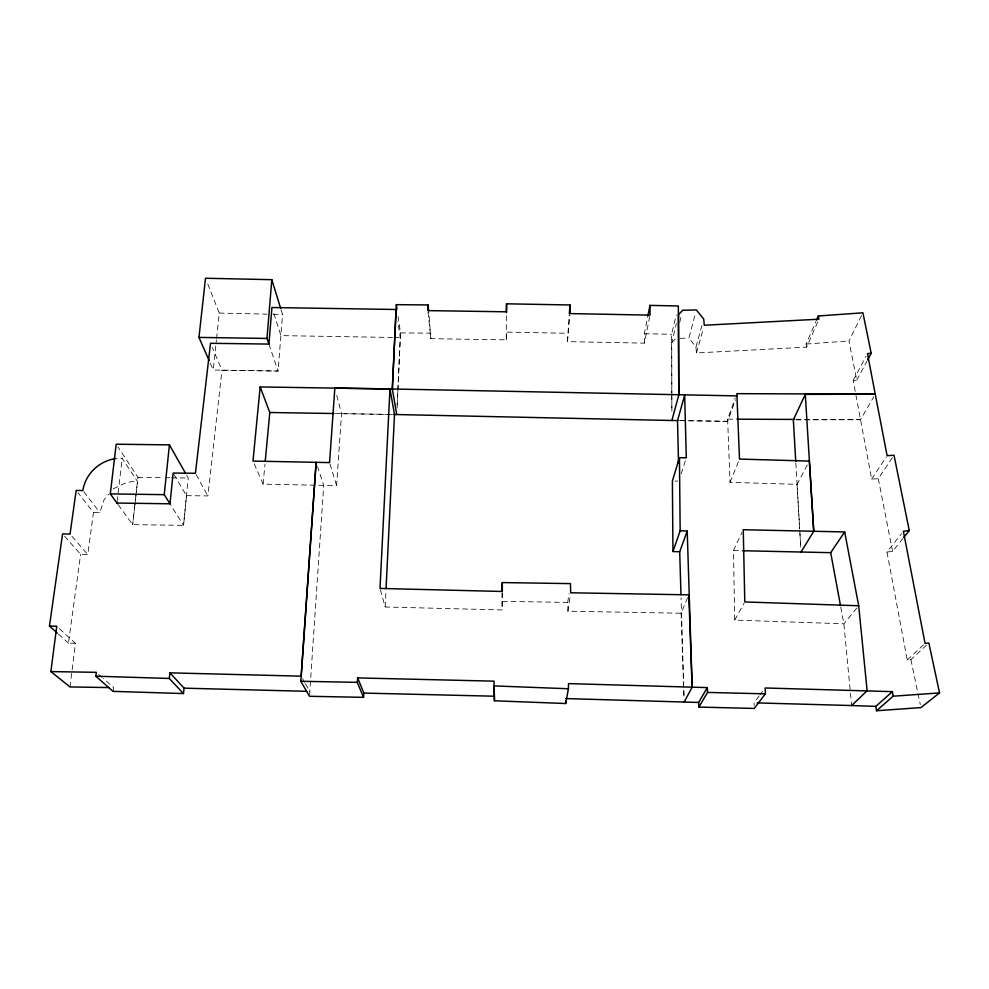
<?xml version="1.0" encoding="UTF-8"?>
<svg xmlns="http://www.w3.org/2000/svg" width="989" height="989" viewBox="0 0 989 989"><rect width="100%" height="100%" fill="white"/><g stroke="black" fill="none" stroke-linecap="round" stroke-linejoin="round"><path stroke-width="0.74" stroke-dasharray="4.95 3.71" d="M428.014 312.104L430.833 338.683L506.281 339.857L506.343 313.278M649.748 316.604L644.395 343.134L567.463 341.613L569.157 315.417M506.281 339.857L506.479 332.119L567.55 333.281M430.833 338.683L428.83 312.376M380.394 589.864L385.178 606.986L502.115 609.941L502.363 592.695M397.838 391.421L397.046 408.358L400.273 337.583L397.838 321.326M397.899 389.876L400.533 332.897L398.11 316.542M385.178 606.986L385.92 591.583M309.582 694.76L323.7 485.364L317.543 466.647M254.185 463.792L263.099 484.14L336.594 485.636L341.539 413.686L336.334 393.82M281.197 310.138L282.533 314.49L278.094 371.036L221.981 370.257L212.338 347.559M567.463 341.613L569.862 315.071M263.099 484.14L264.953 464.323M186.711 475.338L188.219 477.996L183.558 525.357L132.662 524.615L117.839 504.242M173.928 474.374L186.488 495.674L183.558 525.357L169.984 503.797M268.909 344.085L278.094 371.036L213.253 370.022L216.406 340.055M216.566 338.559L219.261 313.08L207.146 282.434M134.714 506.319L132.662 524.615L136.161 493.424M134.875 504.786L137.941 477.341L117.852 446.756M136.334 491.941L137.496 481.544L122.179 458.426L115.515 458.587M186.488 495.674L207.875 495.909L221.981 370.257M117.135 501.559L122.179 458.426M70.009 686.935L75.436 643.307L57.856 627.236M64.582 536.162L80.616 554.359L87.774 554.569L93.473 512.413L77.995 492.732M75.436 643.307L68.439 643.134L80.616 554.359M687.602 597.665L681.112 613.229L567.933 611.214L567.735 602.388L568.996 593.721M113.055 691.373L113.611 687.652L103.276 678.454M567.933 611.214L570.468 594.191M644.395 343.134L644.334 333.701L647.894 315.825M671.791 392.781L671.605 334.282L676.216 314.91M671.84 396.07L671.754 342.664L676.377 323.49M679.777 322.117L681.606 314.712M817.705 321.994L806.678 347.139L696.491 352.949L695.959 346.966L688.9 338.114L695.551 312.895M695.959 346.966L702.079 324.936M696.491 352.949L703.463 328.163M681.236 473.805L685.822 459.23M93.473 512.413L99.864 512.549L104.166 499.507L108.691 494.191M807.308 464.966L797.035 484.326L730.018 482.348L727.632 419.151L735.309 397.899M680.568 420.634L727.681 421.314L735.371 400.125M730.018 482.348L738.375 461.801M806.678 347.139L806.109 344.024L815.888 321.598M856.845 608.012L843.864 623.787L734.753 620.091L733.442 550.514L741.948 532.502M892.362 457.709L878.281 478.701L871.655 479.121L853.198 380.468L856.758 380.172L848.958 340.97L861.592 315.491M853.198 380.468L866.055 356.3M856.758 380.172L866.859 361.368M734.753 620.091L744.074 603.241M796.392 419.868L860.517 419.707L873.781 396.737M871.655 479.121L886.292 456.918M759.169 695.972L754.038 702.82L754.137 705.627M760.022 694.822L762.593 691.398M926.619 645.1L910.906 659.638L907.247 659.997L886.96 552.023L901.56 533.553M886.96 552.023L892.597 551.392L902.784 538.684M671.754 342.664L675.784 338.423M907.247 659.997L923.936 644.432M113.228 488.875L124.527 483.411L131.104 481.692L137.496 481.544M806.109 344.024L848.958 340.97M680.148 338.325L688.9 338.114M727.632 419.151L735.359 419.175M795.613 419.435L860.517 419.707M675.017 481.05L677.638 481.074M400.533 332.897L431.019 333.182M137.941 477.341L163.84 477.675M165.361 477.687L169.935 477.749M171.456 477.774L188.219 477.996M341.539 413.686L392.992 414.44M679.418 420.597L727.681 421.314M502.4 601.374L567.735 602.388M392.621 337.459L280.925 335.617L273.285 311.733M394.154 337.484L400.273 337.583M335.58 413.55L393.709 414.478M219.261 313.08L267.104 314.143M273.273 314.279L282.533 314.49M644.334 333.701L671.605 334.282M733.442 550.514L741.132 550.688M98.677 674.362L102.127 677.428M58.388 634.085L68.439 643.134M72.012 536.384L87.774 554.569M83.731 491.718L99.864 512.549M302.597 678.701L304.76 682.509M305.477 683.782L309.78 691.385M196.168 474.621L207.875 495.909M210.274 363.223L213.253 370.022M329.992 464.039L336.594 485.636M910.906 659.638L920.289 704.588M878.281 478.701L892.597 551.392M840.774 607.147L843.864 623.787L851.616 705.54M797.035 484.326L799.668 528.942M799.755 530.487L800.756 547.412L799.953 533.578M795.836 462.901L799.866 532.045M681.112 613.229L684.005 697.443L681.062 597.789M502.016 593.004L502.115 609.941M671.791 394.314L671.852 411.251M671.84 397.603L671.865 411.337"/><path stroke-width="1.48" d="M506.529 312.747L506.553 303.808L570.084 304.983L569.998 313.587L650.045 315.132L649.971 305.391L678.343 305.972L678.788 395.056L671.877 420.486L393.709 414.478M892.412 691.645L875.809 706.369L876.514 710.745L893.166 696.207L892.412 691.645L765.165 687.973L765.375 693.833L754.224 708.445L698.864 707.073L707.531 692.424L707.296 687.602L568.502 683.609L568.415 688.752L565.696 703.525L494.438 700.781L494.006 681.161L357.647 677.91L357.276 682.361L363.532 697.344L309.483 696.293L300.829 681.273L316.121 462.333L329.56 462.605L334.838 388.145L389.975 388.924L394.5 414.453L386.069 588.504M494.438 700.781L494.141 685.674M565.696 703.525L565.745 701.053M506.553 303.808L506.343 311.807L427.866 310.62L428.052 304.946L396.354 304.661L392.324 388.986L396.762 414.527M565.782 698.58L684.153 702.029L692.152 687.17L688.789 594.834L570.678 592.782L570.468 583.609L502.301 582.57L502.004 591.471L379.999 588.43L389.975 388.924M169.923 672.841L184.065 688.171L183.472 693.561L169.28 678.454L169.923 672.841L301.163 676.167L316.121 462.333L252.986 461.084L260.156 386.946L392.324 388.986L396.07 309.495L271.938 307.517L268.909 344.085L210.521 343.294L195.426 473.286L173.149 473.051L169.984 503.797L116.962 503.042M363.532 697.344L363.878 693.079L357.647 677.91M268.909 344.098L266.981 338.436L271.814 279.677L205.502 278.255L198.962 337.41L209.087 360.503M569.293 313.921L570.084 304.983M265.237 461.282L269.799 412.5L260.156 386.946M169.873 503.611L164.236 494.661L169.416 444.877L116.183 444.209L110.298 493.894L117.456 503.735M109.099 687.578L70.009 686.935L50.872 671.593L56.756 626.222L49.45 626.049L62.579 533.887L70.034 534.109L76.178 490.408L82.829 490.556C85.474 473.904 99.011 461.121 115.515 458.587M183.472 693.561L113.055 691.373L95.785 676.192L96.378 672.322L50.872 671.593M647.894 315.825L649.971 305.391M678.528 462.939L677.527 420.585L684.672 395.167L686.279 457.783L679.443 457.722L672.384 481.025L672.953 551.503L679.703 551.788L687.207 531.068L680.16 530.772L672.953 551.503M816.506 320.189L818.336 315.986L862.915 312.808L871.185 353.308L867.576 360.021M903.711 537.522L909.262 530.586L894.019 455.237L887.108 455.682L875.253 394.191L805.293 394.388L793.339 419.88L795.749 461.369M698.864 707.073L698.654 702.45L707.296 687.602M801.028 552.023L813.737 531.278L805.293 394.388M840.502 605.627L830.686 552.678L844.68 531.946L743.258 529.733L744.791 601.942L858.699 605.763L867.118 690.779L851.616 705.54L757.08 702.907M909.262 530.586L903.377 531.241L925.049 643.394L928.869 643.023L939.55 692.906L920.92 707.592L876.514 710.745M871.185 353.308L867.477 353.617L875.253 394.191L736.842 393.659L739.5 459.069L809.361 461.097L813.737 531.278M893.166 696.207L939.55 692.906M736.904 419.188L794.068 419.423M198.962 337.41L266.981 338.436M392.324 388.986L736.916 395.897M671.877 420.486L677.91 420.572M110.298 493.894L164.236 494.661M269.799 412.5L334.047 413.526M300.829 681.273L357.276 682.361M742.665 550.725L830.686 552.678M707.531 692.424L765.375 693.833M184.065 688.171L306.714 691.311M363.878 693.079L494.463 696.219M684.153 702.029L698.654 702.45M95.785 676.192L169.28 678.454M851.616 705.54L875.809 706.369M493.981 685.909L568.415 688.752M49.45 626.049L57.275 633.084M169.416 444.877L185.203 472.693M271.814 279.677L280.752 308.679M844.68 531.946L858.699 605.763M818.336 315.986L818.941 319.2L704.279 325.245L703.711 319.064L696.343 309.928L682.694 310.262L678.516 314.638L678.788 395.056M396.354 304.661L397.009 309.112M428.052 304.946L428.682 310.892M687.207 531.068L692.152 687.17M679.703 551.788L680.976 594.723M679.443 457.722L680.16 530.772M502.301 582.57L502.35 591.249"/></g></svg>
